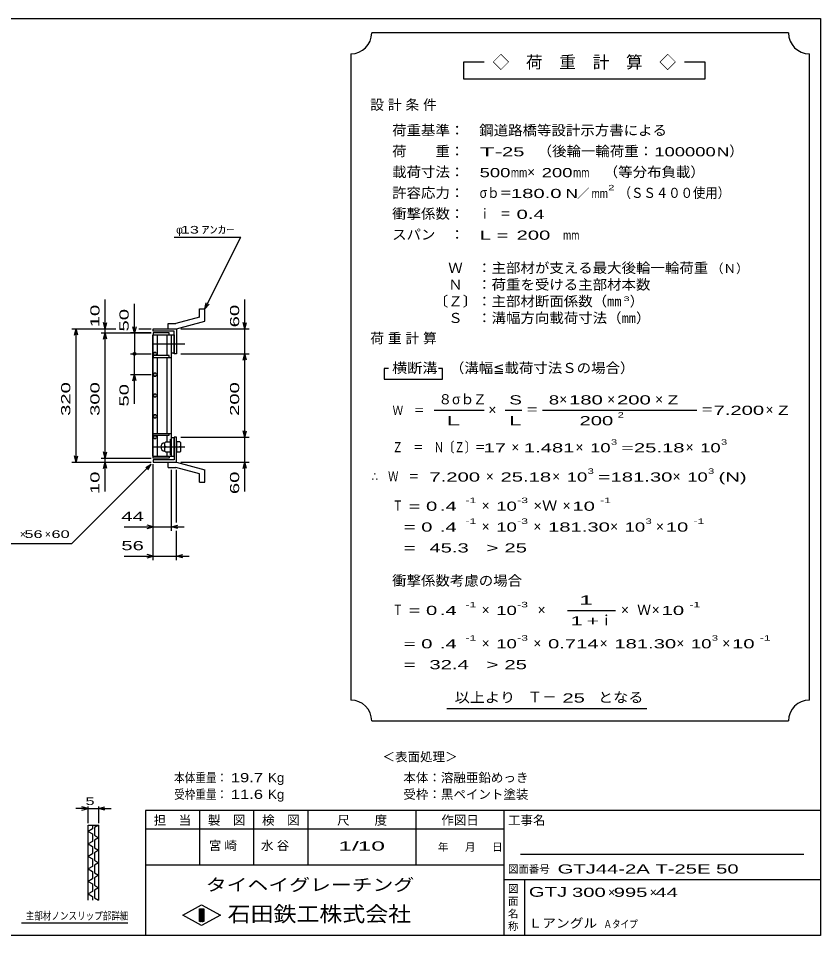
# Model space of a CAD drawing. Units: millimetres, scale not verified. Extents: x -1820 to 1731, y -1282 to 1054.
# Drawn here: x -194 to 1731, y -1146 to 1054 of the extents above; entities that cross this region are included whole.
import ezdxf
from ezdxf.enums import TextEntityAlignment as Align

# ---------------------------------------------------------------- set-up
doc = ezdxf.new("R2010")
doc.units = ezdxf.units.MM
doc.header["$LTSCALE"] = 10
doc.linetypes.add('CHAIN', pattern=[18.5, 12, -1.5, 3.5, -1.5])
for name, color, linetype, lineweight in [('0_2', 150, 'Continuous', 25), ('16', 3, 'Continuous', 25), ('19', 6, 'Continuous', 25), ('22', 4, 'Continuous', 25), ('24', 2, 'Continuous', 25), ('32', 4, 'Continuous', 25)]:
    doc.layers.add(name, color=color, linetype=linetype, lineweight=lineweight)
doc.styles.add('ベクトル', font='')
doc.styles.get('ベクトル').set_extended_font_data('ベクトル')

msp = doc.modelspace()

# ---------------------------------------------------------------- linework, layer by layer
at = {"layer": '0_2'}
for p, q in [((-1729, 1053.5), (1731, 1053.5)), ((1731, 1053.5), (1731, -1146.5)), ((1731, -846.5), (111, -846.5)), ((111, -846.5), (111, -1146.5)), ((241, -846.5), (241, -976.5)), ((371, -976.5), (371, -846.5)), ((501, -846.5), (501, -976.5)), ((761, -976.5), (761, -846.5)), ((971, -846.5), (971, -1146.5)), ((971, -891.5), (111, -891.5)), ((1691, -951.5), (1011, -951.5)), ((111, -976.5), (971, -976.5)), ((971, -1011.5), (1731, -1011.5)), ((1021, -1146.5), (1021, -1011.5)), ((201, -1097.5), (246, -1072.5)), ((246, -1072.5), (291, -1097.5)), ((246, -1122.5), (201, -1097.5)), ((241, -1082.5), (251, -1082.5)), ((241, -1112.5), (241, -1082.5)), ((241, -1082.5), (243, -1082.5)), ((243, -1082.5), (243, -1112.5)), ((245, -1112.5), (245, -1082.5)), ((245, -1082.5), (247, -1082.5)), ((291, -1097.5), (246, -1122.5)), ((247, -1082.5), (247, -1112.5)), ((249, -1112.5), (249, -1082.5)), ((249, -1082.5), (251, -1082.5)), ((251, -1082.5), (251, -1112.5)), ((251, -1082.5), (251, -1112.5)), ((251, -1112.5), (241, -1112.5)), ((243, -1112.5), (245, -1112.5)), ((247, -1112.5), (249, -1112.5)), ((1731, -1146.5), (-1729, -1146.5))]:
    msp.add_line(p, q, dxfattribs=at)
at = {"layer": '16'}
for p, q in [((129.3, 3.5), (129.3, 294.5)), ((129.3, 294.5), (130, 294.5)), ((168, 299), (130, 299)), ((130, 299), (130, 294.5)), ((130, 294.5), (168, 294.5)), ((130, 3.5), (130, 294.5)), ((130, 294.5), (174, 294.5)), ((140.5, 244.5), (140.5, 294.5)), ((163.5, 244.5), (163.5, 294.5)), ((168, 294.5), (168, 299)), ((174, 3.5), (174, 294.5)), ((174, 294.5), (180, 294.5)), ((180, 294.5), (180, 250.5)), ((131.98, 252.45), (130, 248.97)), ((130, 248.97), (132.02, 245.52)), ((130, 244.5), (130, 240)), ((168, 244.5), (130, 244.5)), ((135.98, 252.48), (131.98, 252.45)), ((132.02, 245.52), (136.02, 245.55)), ((138, 249), (135.98, 252.48)), ((136.02, 245.55), (138, 249.03)), ((168, 240), (168, 244.5)), ((180, 250.5), (174, 250.5)), ((130, 240), (174, 240)), ((140.5, 58), (140.5, 240)), ((163.5, 58), (163.5, 240)), ((131.98, 202.45), (130, 198.97)), ((130, 198.97), (132.02, 195.52)), ((135.98, 202.48), (131.98, 202.45)), ((138, 199), (135.98, 202.48)), ((136.02, 195.55), (138, 199.03)), ((132.02, 195.52), (136.02, 195.55)), ((131.98, 152.45), (130, 148.97)), ((130, 148.97), (132.02, 145.52)), ((135.98, 152.48), (131.98, 152.45)), ((132.02, 145.52), (136.02, 145.55)), ((138, 149), (135.98, 152.48)), ((136.02, 145.55), (138, 149.03)), ((131.98, 102.45), (130, 98.97)), ((130, 98.97), (132.02, 95.52)), ((135.98, 102.48), (131.98, 102.45)), ((132.02, 95.52), (136.02, 95.55)), ((138, 99), (135.98, 102.48)), ((136.02, 95.55), (138, 99.03)), ((130, 53.5), (130, 58)), ((130, 58), (174, 58)), ((130, 53.5), (168, 53.5)), ((131.98, 52.45), (130, 48.97)), ((130, 48.97), (132.02, 45.52)), ((135.98, 52.48), (131.98, 52.45)), ((132.02, 45.52), (136.02, 45.55)), ((138, 49), (135.98, 52.48)), ((136.02, 45.55), (138, 49.03)), ((140.5, 3.5), (140.5, 53.5)), ((163.5, 38.5), (163.5, 53.5)), ((168, 53.5), (168, 58)), ((171, 7), (171, 44)), ((171, 44), (174, 44)), ((180, 47.5), (174, 47.5)), ((174, 7), (174, 44)), ((180, 3.5), (180, 47.5)), ((160, 37.5), (158, 35.5)), ((158, 15.5), (158, 35.5)), ((160, 25.5), (158, 27.5)), ((160, 25.5), (158, 23.5)), ((160, 37.5), (169, 37.5)), ((160, 25.5), (169, 25.5)), ((171, 35.5), (169, 37.5)), ((169, 25.5), (171, 27.5)), ((171, 23.5), (169, 25.5)), ((129.3, 3.5), (130, 3.5)), ((130, 3.5), (168, 3.5)), ((130, -1), (130, 3.5)), ((130, 3.5), (174, 3.5)), ((158, 15.5), (160, 13.5)), ((160, 13.5), (169, 13.5)), ((163.5, 3.5), (163.5, 12.5)), ((168, 3.5), (168, -1)), ((169, 13.5), (171, 15.5)), ((171, 7), (174, 7)), ((174, 3.5), (180, 3.5)), ((168, -1), (130, -1))]:
    msp.add_line(p, q, dxfattribs=at)
at = {"layer": '16', "linetype": 'CHAIN'}
for p, q in [((131, 272.5), (206, 272.5)), ((131, 25.5), (206, 25.5))]:
    msp.add_line(p, q, dxfattribs=at)
at = {"layer": '16'}
msp.add_arc((158, 25.5), 10, 90, 270, dxfattribs=at)
at = {"layer": '19'}
for p, q in [((240.61, 357.12), (253.61, 357.12)), ((240.61, 337.1), (240.61, 357.12)), ((253.61, 327.12), (253.61, 357.12)), ((240.61, 337.1), (184.28, 322.01)), ((130, 303), (130, 309)), ((130, 309), (186, 309)), ((165.99, 322.01), (184.28, 322.01)), ((165.99, 309.01), (165.99, 322.01)), ((166, 309), (186, 309)), ((186, 309), (253.61, 327.12)), ((186, 309), (186, 249)), ((180, 303), (130, 303)), ((180, 249), (180, 303)), ((186, 249), (180, 249)), ((186, 49), (180, 49)), ((180, 49), (180, -5)), ((186, -11), (186, 49)), ((194, 37.5), (186, 37.5)), ((186, 37.5), (186, 13.5)), ((186, 25.5), (194, 25.5)), ((196, 35.5), (194, 37.5)), ((196, 27.5), (194, 25.5)), ((194, 25.5), (196, 23.5)), ((196, 15.5), (196, 35.5)), ((186, 13.5), (194, 13.5)), ((194, 13.5), (196, 15.5)), ((130, -5), (130, -11)), ((180, -5), (130, -5)), ((130, -11), (186, -11)), ((165.99, -24.01), (165.99, -11.01)), ((166, -11), (186, -11)), ((186, -11), (253.61, -29.12)), ((165.99, -24.01), (184.28, -24.01)), ((240.61, -39.1), (184.28, -24.01)), ((240.61, -59.12), (240.61, -39.1)), ((253.61, -59.12), (253.61, -29.12)), ((240.61, -59.12), (253.61, -59.12))]:
    msp.add_line(p, q, dxfattribs=at)
at = {"layer": '22'}
for p, q in [((180, 529), (340, 529)), ((254, 357), (340, 529)), ((15, 309), (15, 379)), ((350, 309), (350, 379)), ((85, 299), (85, 369)), ((254, 357), (257, 371.6)), ((254, 357), (264, 368)), ((-65, 309), (40, 309)), ((-59, 294), (-55, 309)), ((-51, 294), (-55, 309)), ((-55, -11), (-55, 309)), ((5, 309), (40, 309)), ((15, 309), (11, 324)), ((15, 309), (19, 324)), ((15, 299), (15, 309)), ((85, 299), (81, 314)), ((89, 314), (85, 299)), ((95, 309), (125, 309)), ((95, 309), (125, 309)), ((196, 309), (360, 309)), ((350, 309), (346, 324)), ((350, 309), (354, 324)), ((350, 249), (350, 309)), ((5, 299), (125, 299)), ((11, 284), (15, 299)), ((19, 284), (15, 299)), ((15, -1), (15, 299)), ((125, 299), (75, 299)), ((85, 299), (85, 249)), ((75, 249), (125, 249)), ((85, 199), (85, 249)), ((196, 249), (360, 249)), ((346, 234), (350, 249)), ((354, 234), (350, 249)), ((350, 49), (350, 249)), ((75, 199), (125, 199)), ((81, 184), (85, 199)), ((89, 184), (85, 199)), ((85, 129), (85, 199)), ((196, 49), (360, 49)), ((350, 49), (346, 64)), ((350, 49), (354, 64)), ((350, -11), (350, 49)), ((-55, -11), (-59, 4)), ((-55, -11), (-51, 4)), ((15, -1), (11, 14)), ((15, -1), (19, 14)), ((-65, -11), (125, -11)), ((-65, -206), (125, -16)), ((5, -1), (125, -1)), ((5, -11), (125, -11)), ((11, -26), (15, -11)), ((15, -11), (15, -1)), ((19, -26), (15, -11)), ((15, -81), (15, -11)), ((112, -24), (125, -16)), ((117, -29), (125, -16)), ((130, -176), (130, -16)), ((130, -246), (130, -16)), ((196, -11), (360, -11)), ((346, -26), (350, -11)), ((354, -26), (350, -11)), ((350, -81), (350, -11)), ((174, -176), (174, -29)), ((186, -156), (186, -29)), ((60, -166), (130, -166)), ((130, -166), (115, -162)), ((115, -170), (130, -166)), ((130, -166), (174, -166)), ((174, -166), (189, -162)), ((189, -170), (174, -166)), ((174, -166), (204, -166)), ((186, -246), (186, -176)), ((-265, -206), (-65, -206)), ((60, -236), (130, -236)), ((130, -236), (115, -232)), ((115, -240), (130, -236)), ((130, -236), (186, -236)), ((186, -236), (201, -232)), ((201, -240), (186, -236)), ((186, -236), (216, -236))]:
    msp.add_line(p, q, dxfattribs=at)
msp.add_circle((85, 249), 3, dxfattribs=at)
at = {"layer": '24', "color": 4}
for p, q in [((1654, 1018.5), (654, 1018.5)), ((604, 968.5), (604, -581.5)), ((1704, -581.5), (1704, 968.5)), ((924, 948.5), (874, 948.5)), ((874, 948.5), (874, 908.5)), ((1454, 948.5), (1404, 948.5)), ((1454, 908.5), (1454, 948.5)), ((874, 908.5), (1454, 908.5)), ((694, 213.5), (684, 213.5)), ((684, 213.5), (684, 188.5)), ((824, 213.5), (814, 213.5)), ((824, 188.5), (824, 213.5)), ((684, 188.5), (824, 188.5)), ((804, 113.5), (924, 113.5)), ((974, 113.5), (1014, 113.5)), ((1064, 113.5), (1434, 113.5)), ((1124, -366.5), (1239, -366.5)), ((834, -601.5), (1314, -601.5)), ((654, -631.5), (1654, -631.5))]:
    msp.add_line(p, q, dxfattribs=at)
for centre, start, end in [((604, 1018.5), 270, 0), ((1704, 1018.5), 180, 270), ((604, -631.5), 0, 90), ((1704, -631.5), 90, 180)]:
    msp.add_arc(centre, 50, start, end, dxfattribs=at)
at = {"layer": '32'}
for p, q in [((-26, -841.5), (-56, -841.5)), ((-26, -841.5), (-41, -837.5)), ((-41, -845.5), (-26, -841.5)), ((-26, -876.5), (-26, -836.5)), ((-26, -841.5), (-1, -841.5)), ((-1, -836.5), (-1, -876.5)), ((-1, -841.5), (14, -837.5)), ((14, -845.5), (-1, -841.5)), ((-1, -841.5), (29, -841.5)), ((-26, -881.5), (-1, -881.5)), ((-26, -1061.5), (-26, -881.5)), ((-16, -890.5), (-26, -896.5)), ((-26, -896.5), (-16, -902.5)), ((-16, -881.5), (-16, -890.5)), ((-1, -881.5), (-11, -887.5)), ((-11, -887.5), (-11, -905.5)), ((-1, -881.5), (-1, -1061.5)), ((-16, -920.5), (-26, -926.5)), ((-16, -902.5), (-16, -920.5)), ((-11, -905.5), (-1, -911.5)), ((-1, -911.5), (-11, -917.5)), ((-11, -917.5), (-11, -935.5)), ((-26, -926.5), (-16, -932.5)), ((-16, -932.5), (-16, -950.5)), ((-11, -935.5), (-1, -941.5)), ((-1, -941.5), (-11, -947.5)), ((-16, -950.5), (-26, -956.5)), ((-26, -956.5), (-16, -962.5)), ((-16, -962.5), (-16, -980.5)), ((-11, -947.5), (-11, -965.5)), ((-11, -965.5), (-1, -971.5)), ((-16, -980.5), (-26, -986.5)), ((-26, -986.5), (-16, -992.5)), ((-1, -971.5), (-11, -977.5)), ((-11, -977.5), (-11, -995.5)), ((-16, -1010.5), (-26, -1016.5)), ((-16, -992.5), (-16, -1010.5)), ((-11, -995.5), (-1, -1001.5)), ((-1, -1001.5), (-11, -1007.5)), ((-11, -1007.5), (-11, -1025.5)), ((-26, -1016.5), (-16, -1022.5)), ((-16, -1022.5), (-16, -1040.5)), ((-11, -1025.5), (-1, -1031.5)), ((-1, -1031.5), (-11, -1037.5)), ((-16, -1040.5), (-26, -1046.5)), ((-26, -1046.5), (-16, -1052.5)), ((-16, -1052.5), (-16, -1061.5)), ((-11, -1037.5), (-11, -1055.5)), ((-11, -1055.5), (-1, -1061.5)), ((69, -1116.5), (-186, -1116.5))]:
    msp.add_line(p, q, dxfattribs=at)

# ---------------------------------------------------------------- texts
at = {"layer": '0_2', "style": 'ベクトル'}
for s, height, p in [('担\u3000当', 21.99, (131, -869.5)), ('製\u3000図', 21.99, (261, -869.5)), ('検\u3000図', 21.99, (391, -869.5)), ('尺\u3000\u3000度', 21.99, (571, -869.5)), ('作図日', 21.99, (821, -869.5)), ('工事名', 21.99, (981, -869.5)), ('年', 18.33, (813, -934)), ('月', 18.33, (878, -934)), ('日', 18.33, (943, -934)), ('図面番号', 18.33, (981, -987)), ('図', 18.33, (981, -1034)), ('面', 18.33, (981, -1064)), ('名', 18.33, (981, -1094)), ('称', 18.33, (981, -1124))]:
    msp.add_text(s, height=height, dxfattribs=at).set_placement(p, align=Align.MIDDLE_LEFT)
at = {"layer": '0_2', "color": 222, "style": 'ベクトル'}
for s, height, width, p in [('タイヘイグレーチング', 29.33, 1.25, (256, -1024.5)), ('石田鉄工株式会社', 36.66, 1.1, (308.5, -1094.5))]:
    msp.add_text(s, height=height, dxfattribs=dict(at, width=width)).set_placement(p, align=Align.MIDDLE_LEFT)
at = {"layer": '22', "color": 2, "style": 'ベクトル'}
for s, height, p in [('φ', 18.33, (185, 546.5)), ('×', 18.33, (-190, -183.5)), ('×', 18.33, (-130, -183.5)), ('＜表面処理＞', 21.99, (680, -717.5)), ('本体：', 21.99, (730, -767.5)), ('溶融亜鉛めっき', 21.99, (820, -767.5)), ('受枠：', 21.99, (730, -807.5)), ('黒ペイント塗装', 21.99, (820, -807.5)), ('×', 21.99, (1221, -1042.5)), ('×', 21.99, (1321, -1042.5))]:
    msp.add_text(s, height=height, dxfattribs=at).set_placement(p, align=Align.MIDDLE_LEFT)
for s, height, width, p in [(' 13 ', 18.33, 1.6, (185, 546.5)), ('ｱﾝｶｰ', 18.33, 1.6, (245, 546.5)), (' 44 ', 21.99, 1.65, (40, -141)), (' 56 ', 18.33, 1.6, (-190, -183.5)), (' 60 ', 18.33, 1.6, (-125, -183.5)), (' 56 ', 21.99, 1.65, (40, -211)), ('本体重量：', 21.99, 0.85, (180, -767.5)), (' 19.7', 21.99, 1.35, (305, -767.5)), ('Kg', 21.99, 1.1, (405, -767.5)), ('受枠重量：', 21.99, 0.85, (180, -807.5)), (' 11.6', 21.99, 1.35, (305, -807.5)), ('Kg', 21.99, 1.1, (405, -807.5)), ('1/', 21.99, 2, (574, -931.5)), (' 10 ', 21.99, 2, (604, -931.5)), ('GTJ44-2A T-25E 50                ', 21.99, 1.65, (1100, -986.5)), ('GTJ', 23.46, 1.55, (1031, -1041.5)), (' 300 ', 21.99, 1.65, (1121, -1042.5)), (' 995 ', 21.99, 1.65, (1221, -1042.5)), (' 44 ', 21.99, 1.65, (1321, -1042.5)), ('Ｌアングル', 21.99, 1.1, (1030, -1116.5)), ('Ａタイプ', 18.33, 0.8, (1210, -1119))]:
    msp.add_text(s, height=height, dxfattribs=dict(at, width=width)).set_placement(p, align=Align.MIDDLE_LEFT)
at = {"layer": '22', "color": 2, "style": 'ベクトル', "width": 1.65}
for s, p in [(' 10 ', (-10, 299)), (' 50 ', (60, 289)), (' 60 ', (325, 299)), (' 320 ', (-80, 86.5)), (' 300 ', (-10, 86.5)), (' 200 ', (325, 86.5)), (' 50 ', (60, 109)), (' 10 ', (-10, -101)), (' 60 ', (325, -101))]:
    msp.add_text(s, height=21.99, rotation=90, dxfattribs=at).set_placement(p, align=Align.MIDDLE_LEFT)
at = {"layer": '22', "color": 2, "char_height": 21.99, "attachment_point": 4, "style": 'ベクトル'}
for s, insert in [('\\T1.25;宮崎\u3000', (263.5, -931.5)), ('\\T1.25;水谷\u3000', (388.5, -931.5))]:
    msp.add_mtext(s, dxfattribs=dict(at, insert=insert))
at = {"layer": '24', "style": 'ベクトル'}
for s, height, p in [('◇\u3000荷\u3000重\u3000計\u3000算\u3000◇', 29.33, (944, 948.5)), ('）', 24.19, (1512, 735)), ('×', 24.19, (1027, 685)), ('／', 21.99, (1146.5, 633.5)), ('（Ｎ）', 21.99, (1468, 453.5)), ('）', 24.19, (1273, 375)), ('σｂ', 24.19, (847, 140)), ('８', 24.19, (814, 140)), ('Ｚ', 24.19, (897, 140)), ('×', 24.19, (1104, 140)), ('×', 24.19, (1219, 140)), ('×', 24.19, (1334, 140)), ('×', 24.19, (934, 115)), ('×', 24.19, (1599, 115)), ('×', 24.19, (989, 25)), ('×', 24.19, (1143, 25)), ('×', 24.19, (1407, 25)), ('×', 24.19, (928, -45)), ('×', 24.19, (1087, -45)), ('×', 24.19, (1376, -45)), ('×', 24.19, (918, -115)), ('×', 24.19, (1112, -115)), ('×', 24.19, (918, -165)), ('×', 24.19, (1042, -165)), ('×', 24.19, (1226, -165)), ('×', 24.19, (1336, -165)), ('×', 24.19, (918, -365)), ('×', 24.19, (1052, -365)), ('×', 24.19, (1252, -365)), ('Ｗ', 24.19, (1291, -365)), ('×', 24.19, (1326, -365)), ('ｉ', 24.19, (1200.5, -390)), ('×', 24.19, (918, -445)), ('×', 24.19, (1042, -445)), ('×', 24.19, (1201, -445)), ('×', 24.19, (1385, -445)), ('×', 24.19, (1495, -445)), ('Ｔ－', 25.66, (1028, -574))]:
    msp.add_text(s, height=height, dxfattribs=at).set_placement(p, align=Align.MIDDLE_LEFT)
for s, height, width, p in [('荷重基準：\u3000', 24.19, 1.05, (703, 785)), ('鋼道路橋等設計示方書による', 24.19, 1.05, (912, 785)), ('荷\u3000\u3000重：\u3000', 24.19, 1.05, (703, 735)), ('（後輪一輪荷重：', 24.19, 1.05, (1052, 735)), ('T-', 21.99, 2, (913, 733.5)), (' 25 ', 21.99, 1.65, (953, 733.5)), ('100000', 21.99, 1.5, (1332, 733.5)), ('N', 21.99, 1.4, (1482, 733.5)), ('載荷寸法：\u3000', 24.19, 1.05, (703, 685)), ('500', 21.99, 1.5, (913, 683.5)), ('mm', 21.99, 0.8, (988, 683.5)), ('200', 21.99, 1.5, (1062, 683.5)), ('mm', 21.99, 0.8, (1137, 683.5)), ('\u3000（等分布負載）', 24.19, 1.05, (1176, 685)), ('許容応力：\u3000', 24.19, 1.05, (703, 635)), ('σｂ＝', 24.19, 0.9, (913, 635)), ('180.0', 21.99, 1.65, (988, 633.5)), ('N', 21.99, 1.4, (1119, 633.5)), ('mm', 21.99, 0.8, (1181.5, 633.5)), ('2', 13.2, 1.5, (1221.5, 647.5)), ('（ＳＳ４００使用）', 24.19, 0.9, (1246.5, 635)), ('衝撃係数：\u3000', 24.19, 1.05, (703, 585)), ('ｉ\u3000＝', 24.19, 0.75, (913, 585)), (' 0.4', 21.99, 1.65, (988, 583.5)), ('スパン\u3000：\u3000', 24.19, 1.05, (703, 535)), ('L =', 21.99, 1.65, (913, 533.5)), (' 200 ', 21.99, 1.65, (988, 533.5)), ('mm', 21.99, 0.8, (1113, 533.5)), ('\u3000Ｗ\u3000：主部材が支える最大後輪一輪荷重', 24.19, 1.05, (803, 455)), ('\u3000Ｎ\u3000：荷重を受ける主部材本数', 24.19, 1.05, (803, 415)), ('〔Ｚ〕：主部材断面係数（㎜', 24.19, 1.05, (803, 375)), ('3', 11, 1.8, (1258, 381)), ('\u3000Ｓ\u3000：溝幅方向載荷寸法（㎜）', 24.19, 1.05, (803, 335)), ('横断溝', 24.19, 1.1, (703, 215)), ('\u3000（溝幅≦載荷寸法Ｓの場合）', 24.19, 1.05, (807, 215)), ('S', 21.99, 1.55, (984, 138.5)), ('8', 21.99, 1.5, (1079, 138.5)), (' 180 ', 21.99, 1.65, (1114, 138.5)), (' 200 ', 21.99, 1.65, (1229, 138.5)), ('Z', 21.99, 1.4, (1364, 138.5)), ('Ｗ\u3000＝', 21.99, 0.85, (704, 113.5)), ('＝', 24.19, 0.9, (1024, 115)), ('＝', 24.19, 0.9, (1444, 115)), ('7.200', 21.99, 1.65, (1474, 113.5)), ('Z', 21.99, 1.4, (1629, 113.5)), ('L', 21.99, 1.8, (984, 88.5)), (' 200 ', 21.99, 1.65, (1139, 88.5)), ('2', 13.2, 1.5, (1244, 102.5)), ('3', 13.2, 1.5, (1228, 37.5)), ('3', 13.2, 1.5, (1492, 37.5)), ('Ｚ\u3000＝\u3000Ｎ〔Ｚ〕＝', 24.19, 0.75, (704, 25)), (' 17 ', 21.99, 1.65, (909, 23.5)), ('1.481', 21.99, 1.65, (1019, 23.5)), ('10', 21.99, 1.5, (1178, 23.5)), ('=', 21.99, 1.7, (1253, 23.5)), ('25.18', 21.99, 1.65, (1283, 23.5)), ('10', 21.99, 1.5, (1442, 23.5)), ('∴\u3000Ｗ\u3000＝', 24.19, 0.75, (654, -45)), (' 7.200', 21.99, 1.65, (779, -46.5)), ('25.18', 21.99, 1.65, (963, -46.5)), ('10', 21.99, 1.5, (1122, -46.5)), ('3', 13.2, 1.5, (1172, -32.5)), ('=', 21.99, 1.7, (1197, -46.5)), ('181.30', 21.99, 1.65, (1227, -46.5)), ('10', 21.99, 1.5, (1411, -46.5)), ('3', 13.2, 1.5, (1461, -32.5)), ('(N)', 21.99, 1.65, (1486, -46.5)), ('Ｔ', 24.19, 0.75, (704, -115)), (' = 0', 21.99, 1.65, (729, -116.5)), (' .4 ', 21.99, 1.65, (804, -116.5)), ('-1', 13.2, 1.65, (879, -102.5)), ('10', 21.99, 1.5, (953, -116.5)), ('-3', 13.2, 1.65, (1003, -102.5)), ('×Ｗ', 24.19, 1.1, (1042, -115)), (' 10 ', 21.99, 1.65, (1122, -116.5)), ('-1', 13.2, 1.65, (1202, -102.5)), ('-1', 13.2, 1.65, (879, -152.5)), ('-3', 13.2, 1.65, (1003, -152.5)), ('3', 13.2, 1.5, (1311, -152.5)), ('-1', 13.2, 1.65, (1426, -152.5)), ('  = 0', 21.99, 1.65, (704, -166.5)), (' .4 ', 21.99, 1.65, (804, -166.5)), ('10', 21.99, 1.5, (953, -166.5)), ('181.30', 21.99, 1.65, (1077, -166.5)), ('10', 21.99, 1.5, (1261, -166.5)), (' 10 ', 21.99, 1.65, (1346, -166.5)), ('  =', 21.99, 1.65, (704, -216.5)), (' 45.3', 21.99, 1.65, (779, -216.5)), ('>', 21.99, 1.7, (929, -216.5)), (' 25 ', 21.99, 1.65, (959, -216.5)), ('衝撃係数考慮の場合', 24.19, 1.05, (703, -295)), ('-1', 13.2, 1.65, (879, -352.5)), ('-3', 13.2, 1.65, (1003, -352.5)), ('-1', 13.2, 1.65, (1416, -352.5)), ('Ｔ', 24.19, 0.75, (704, -365)), (' = 0', 21.99, 1.65, (729, -366.5)), (' .4 ', 21.99, 1.65, (804, -366.5)), ('10', 21.99, 1.5, (953, -366.5)), (' 10 ', 21.99, 1.65, (1336, -366.5)), ('  = 0', 21.99, 1.65, (704, -446.5)), (' .4 ', 21.99, 1.65, (804, -446.5)), ('-1', 13.2, 1.65, (879, -432.5)), ('10', 21.99, 1.5, (953, -446.5)), ('-3', 13.2, 1.65, (1003, -432.5)), ('0.714', 21.99, 1.65, (1077, -446.5)), ('181.30', 21.99, 1.65, (1236, -446.5)), ('10', 21.99, 1.5, (1420, -446.5)), ('3', 13.2, 1.5, (1470, -432.5)), (' 10 ', 21.99, 1.65, (1505, -446.5)), ('-1', 13.2, 1.65, (1585, -432.5)), ('  =', 21.99, 1.65, (704, -496.5)), (' 32.4', 21.99, 1.65, (779, -496.5)), ('>', 21.99, 1.7, (929, -496.5)), (' 25 ', 21.99, 1.65, (959, -496.5)), ('以上より\u3000', 24.19, 1.1, (853, -575)), (' 25 ', 21.99, 1.65, (1098, -576.5)), ('となる', 24.19, 1.1, (1197, -575))]:
    msp.add_text(s, height=height, dxfattribs=dict(at, width=width)).set_placement(p, align=Align.MIDDLE_LEFT)
at = {"layer": '24', "attachment_point": 4, "style": 'ベクトル'}
for s, insert, char_height in [('\\T1.28;設計条件', (650.5, 845), 24.19), ('\\T1.28;荷重計算', (650.5, 285), 24.19), ('\\T1.5;\\W2;\\~L\\~', (809, 88.5), 21.99), ('\\T1.25;\\W2;\\~1\\~', (1131.5, -341.5), 21.99), ('\\T1.33;\\W1.75;1+', (1131.5, -391.5), 21.99)]:
    msp.add_mtext(s, dxfattribs=dict(at, insert=insert, char_height=char_height))
at = {"layer": '32', "color": 2, "style": 'ベクトル'}
for s, width, p in [(' 5 ', 1.6, (-43.5, -824)), ('主部材ノンスリップ部詳細', 0.8, (-176, -1099))]:
    msp.add_text(s, height=18.33, dxfattribs=dict(at, width=width)).set_placement(p, align=Align.MIDDLE_LEFT)

doc.saveas('drawing.dxf')
